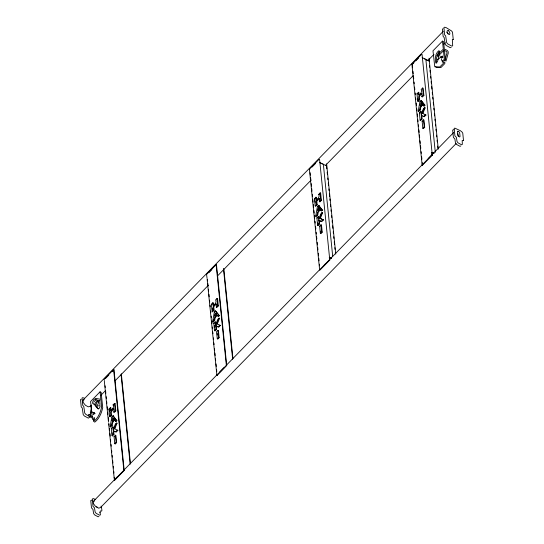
<?xml version="1.0" encoding="UTF-8"?>
<svg xmlns="http://www.w3.org/2000/svg" width="544" height="544" viewBox="0 0 544 544"><rect width="100%" height="100%" fill="white"/><g stroke="black" fill="none" stroke-linecap="round" stroke-linejoin="round"><path stroke-width="0.82" d="M439.409 53.659L439.022 50.572C435.254 53.162 434.765 58.922 435.792 63.022L437.451 61.744L439.232 54.461M110.119 426.666L111.84 416.956L113.016 415.752L116.892 420.58L116.015 421.478C114.288 417.642 111.302 422.783 111.704 425.048L110.119 426.666L110.561 427.067L112.173 425.415C111.615 423.776 114.675 417.765 116.015 421.478M112.873 421.423L113.553 418.146L114.655 419.601M212.622 321.735L214.343 312.025L215.512 310.828L219.395 315.656L218.518 316.547C216.791 312.712 213.799 317.859 214.207 320.117L212.622 321.735L213.058 322.136L214.669 320.491L215.227 317.512L217.484 315.207L218.518 316.547M213.058 322.136L213.5 319.661M215.376 316.499L216.104 313.235M315.697 216.22L317.417 206.509L318.587 205.312L322.463 210.14L321.592 211.031C319.858 207.196 316.873 212.337 317.274 214.601L315.697 216.22L316.132 216.621L317.744 214.968L318.301 211.997L320.6 209.678M318.451 210.984L319.178 207.713M418.193 111.289L419.914 101.578L421.09 100.382L424.966 105.21L424.096 106.107C422.362 102.272 419.376 107.413 419.778 109.67L418.193 111.289L418.635 111.69L420.247 110.044C419.689 108.406 422.756 102.388 424.096 106.107M420.947 106.053L421.627 102.775L422.375 103.748M91.725 411.801L91.079 412.93L91.725 411.801L95.146 413.658M442.435 60.948L442.32 62.206L443.707 61.778L443.673 63.022L439.81 66.96L434.765 66.749L432.99 50.803L442.476 41.092L443.584 41.691L445.386 59.466L444.883 60.663L443.897 61.03M93.459 418.486L92.589 419.553L90.569 401.526L100.062 391.809L101.164 392.408L102.721 407.728C101.524 413.052 99.287 418.751 94.744 422.137L94.466 422.028M444.815 60.581L447.012 52.884L446.576 51.578L444.876 50.633M445.958 61.214L448.256 53.142L448.195 51.721L447.358 50.551L445.237 49.375M115.675 431.793L117.32 430.114L117.871 430.399L116.192 432.113L113.234 430.746L113.492 434.024L113.968 434.391L112.472 435.921L112.03 435.526L111.296 428.325L112.764 426.822L113.227 427.04L113.465 429.42M113.818 430.97L113.968 434.391M216.471 329.46L216.206 326.114L218.695 327.182L220.368 325.468L219.817 325.183L218.171 326.869L215.737 325.815L215.995 329.1L216.471 329.46L214.975 330.99L214.526 330.596L213.799 323.394L215.268 321.898L215.723 322.116L216.05 325.285M319.546 223.944L319.28 220.599L321.762 221.666L323.442 219.953L322.891 219.667L321.246 221.354L318.811 220.3L319.07 223.584L319.546 223.944L318.05 225.474L317.601 225.08L316.873 217.879L318.335 216.383L318.798 216.6L319.036 218.974M423.749 116.423L425.394 114.736L425.945 115.022L424.266 116.742L421.308 115.369L421.566 118.653L422.042 119.014L420.546 120.544L420.104 120.156L419.37 112.955L420.838 111.452L421.301 111.67L421.62 114.838M421.892 115.6L422.042 119.014M320.579 216.111L321.348 213.989M422.314 113.308L423.592 109.772M114.757 428.903L117.021 423.212L116.484 423.069L114.254 428.624L117.871 430.399M217.26 323.972L219.518 318.281L218.987 318.138L216.757 323.694L220.368 325.468M323.442 219.953L320.314 218.436L322.592 212.765L322.062 212.622L319.824 218.178L322.891 219.667M422.831 113.526L425.095 107.841L424.558 107.692L422.328 113.254L425.945 115.022M100.082 512.564L99.695 512.74M94.166 401.615L96.064 399.568L95.37 399.616L99.722 400.758L99.634 400.18L97.492 405.137L97.736 406.552M442.544 57.705L442.836 57.249L442.211 56.896L441.538 57.134L441.748 57.63M91.372 405.056L90.188 406.273L88.318 406.851L85.442 405.287L83.239 402.499L82.994 400.119L443.38 31.198M113.621 369.6L123.848 470.274L114.301 480.046L114.424 480.495L124.216 470.472L113.988 369.798L113.621 369.6L104.074 379.372L104.196 379.821M216.124 264.67L226.352 365.344L216.798 375.115L216.927 375.571L226.719 365.541L216.492 264.874L216.124 264.67L206.577 274.448L206.992 277.78M309.4 169.184L318.947 159.412L319.566 159.358L329.786 260.032L319.994 270.055L319.627 269.858L309.4 169.184L309.767 169.381M411.903 64.253L421.45 54.482L422.062 54.427L432.29 155.101L422.498 165.124L422.13 164.927L411.903 64.253L412.27 64.457L413.998 62.682M105.352 378.644L108.807 375.108M112.261 371.566L113.988 369.798M209.005 272.537L211.881 269.586M312.072 167.022L315.534 163.486M415.725 60.914L418.608 57.97M422.11 57.562L429.325 61.098L426.292 59.833M100.871 395.332L105.026 391.075M115.124 380.746L208.332 285.321M217.831 275.597L311.046 180.18M325.298 165.594L413.168 75.643M428.012 60.445L433.949 54.366M443.448 44.642L445.23 42.82M326.584 166.274L326.828 166.022L319.614 162.493L322.402 164.002M439.708 51.394C436.485 54.162 436.07 59.187 436.669 63.165M437.063 55.468L442.7 49.701M437.784 56.522L443.374 50.803M90.78 416.316L88.352 418.152L84.286 415.942L83.218 414.589L82.253 408.014L81.233 406.851L80.492 399.588L81.165 399.228M94.33 419.71L93.48 419.907M113.968 408.959L111.241 411.658L111.574 415.208L110.078 416.738L109.636 416.344L108.909 409.142L110.371 407.64L110.833 407.864L111.119 410.679M110.371 407.64C109.031 414.304 115.301 407.102 113.057 404.892L114.526 403.39L115.063 403.526L115.811 410.87L114.315 412.4L113.791 412.087C115.308 404.206 108.494 412.298 111.105 414.841L111.574 415.208M216.362 304.028L213.744 306.734L214.078 310.277L212.582 311.807L212.14 311.413L211.405 304.212L212.874 302.709L213.33 302.933L213.615 305.755M214.078 310.277L213.608 309.91C210.99 307.367 217.804 299.275 216.294 307.163L216.818 307.476L218.314 305.939L217.566 298.595L217.029 298.459L215.56 299.962C217.797 302.178 211.534 309.373 212.874 302.709M319.539 198.512L316.819 201.219L317.152 204.762L315.656 206.292L315.214 205.897L314.48 198.696L315.948 197.193L316.404 197.418L316.798 200.24M315.948 197.193C314.609 203.857 320.872 196.663 318.634 194.446L320.096 192.943L320.64 193.079L321.382 200.423L319.892 201.953L319.362 201.647C320.878 193.759 314.065 201.851 316.676 204.394L317.152 204.762M421.933 93.582L419.315 96.288L419.648 99.831L418.152 101.361L417.71 100.966L416.983 93.765L418.445 92.269L418.907 92.487L419.118 94.602M419.648 99.831L419.179 99.464C416.663 96.873 423.144 88.937 421.865 96.716L422.389 97.029L423.885 95.499L423.137 88.155L422.6 88.019L421.131 89.515C423.375 91.732 417.112 98.926 418.445 92.269M110.833 407.864L109.337 409.394L108.909 409.142M115.063 403.526L113.567 405.056L113.057 404.892M316.404 197.418L314.908 198.948L314.48 198.696M320.64 193.079L319.144 194.609L318.634 194.446M109.636 416.344L111.105 414.841M113.791 412.087L115.26 410.591L114.526 403.39M212.14 311.413L213.608 309.91M216.294 307.163L217.756 305.66L217.029 298.459M315.214 205.897L316.676 204.394M319.362 201.647L320.831 200.144L320.096 192.943M417.71 100.966L419.179 99.464M421.865 96.716L423.334 95.214L422.6 88.019M320.151 209.392L318.498 211.058M115.478 421.185L116.328 420.308L116.892 420.58M217.974 316.254L218.831 315.377L219.395 315.656M321.048 210.739L321.905 209.862L322.463 210.14M423.552 105.815L424.408 104.938L424.966 105.21M112.03 435.526L113.492 434.024M214.526 330.596L215.995 329.1M317.601 225.08L319.07 223.584M420.104 120.156L421.566 118.653M114.056 436.587L115.396 435.22L115.892 435.404L116.627 442.646L115.267 444.04L114.777 443.693L114.056 436.587L114.526 436.798M217.899 330.29L216.56 331.663L217.28 338.762L217.763 339.109L219.13 337.715L218.396 330.473L217.899 330.29L218.62 337.396L217.28 338.762M319.634 226.148L320.967 224.774L321.47 224.958L322.204 232.2L320.838 233.594L320.355 233.247L319.634 226.148L320.103 226.358M422.13 121.217L423.47 119.85L423.966 120.034L424.701 127.269L423.341 128.67L422.851 128.316L422.13 121.217L422.606 121.428M114.777 443.693L116.117 442.32L115.396 435.22M320.355 233.247L321.694 231.88L320.967 224.774M422.851 128.316L424.191 126.949L423.47 119.85M114.118 477.489L114.362 477.244L114.668 480.243M432.045 155.353L431.739 152.347L434.078 153.231M456.117 143.541L100.477 507.6L98.614 508.178L95.737 506.62L93.534 503.832L93.289 501.452L114.662 479.57M115.852 478.36L117.633 476.537M123.57 470.458L216.784 375.034M219.749 371.994L223.91 367.744M226.284 365.31L320.09 269.28M324.244 265.03L325.434 263.813M329.589 259.556L422.212 164.744M428.148 158.664L453.676 132.532M319.627 269.858L329.174 260.08L329.786 260.032M422.13 164.927L431.678 155.156L432.29 155.101M318.281 206.312L319.083 205.496M113.506 415.936L112.309 417.16L111.84 416.956M424.558 107.692C421.981 108.569 421.28 119.952 420.838 111.452M423.851 109.058L425.095 107.841M322.062 212.622C319.484 213.493 318.777 224.883 318.335 216.383M321.762 213.581L322.592 212.765M218.987 318.138C216.41 319.008 215.703 330.398 215.268 321.898M218.688 319.097L219.518 318.281M116.484 423.069C113.907 423.939 113.206 435.329 112.764 426.822M116.192 424.028L117.021 423.212M437.458 59.69L440.402 57.501M444.244 62.635L444.951 62.574L444.774 63.621L440.912 67.558L436.349 67.585L435.649 66.722M93.874 417.806L94.262 417.554L94.581 418.37L93.378 420.594L93.636 421.539C98.178 418.152 100.416 412.454 101.612 407.13L100.062 391.809M443.068 28.757L442.401 29.118L443.136 36.38L444.162 37.543L445.121 44.112L446.196 45.472L450.255 47.675L451.166 47.396M460.822 145.962L460.04 146.322L456.484 144.398L455.532 143.092L454.845 138.89L453.397 137.428L452.649 130.064L453.9 129.676M98.913 516.433L98.138 516.8L94.581 514.869L93.629 513.563L92.942 509.361L91.494 507.899L90.746 500.541L91.99 500.154M442.789 60.432L443.775 60.064L444.285 58.868L442.476 41.092M88.325 414.725L89.672 414.718M93.813 412.862L94.438 412.617L93.969 414.31L93.337 414.555L93.262 413.834M441.932 56.304L442.558 56.073L442.626 56.8M442.075 57.766L441.449 58.004L441.381 57.27M82.994 400.119L84.238 399.738M93.289 501.452L94.534 501.065M98.43 401.241C95.01 402.506 95.656 407.374 98.586 408.898M440.184 56.243L442.34 56.535M440.259 57.562L441.966 57.793M99.994 399.174L95.628 398.351L93.704 399.806L92.636 402.125L92.657 403.403L95.431 405.402M97.791 507.45L96.499 506.75M84.347 398.147L82.681 397.678L82.015 398.038L82.749 405.3L83.776 406.463L84.735 413.032L85.809 414.385L89.876 416.595M419.914 101.578L420.383 101.789M317.417 206.509L317.886 206.713M214.343 312.025L214.812 312.236M423.334 95.214L423.885 95.499M320.831 200.144L321.382 200.423M217.756 305.66L218.314 305.939M115.26 410.591L115.811 410.87M424.204 58.698L425.598 59.452M431.739 152.347L433.833 153.483M331.575 258.162L329.236 257.278L331.33 258.414M226.352 365.344L226.719 365.541M123.848 470.274L124.216 470.472M95.717 499.684L93.514 498.596L92.262 498.984L93.01 506.342L94.466 507.81L95.146 512.013L96.098 513.312L99.654 515.243L100.436 514.882C98.763 506.104 103.714 516.365 101.102 506.104M419.37 112.955L419.805 113.2M316.873 217.879L317.302 218.13M213.799 323.394L214.227 323.646M111.296 428.325L111.731 428.577M416.983 93.765L417.411 94.017M211.405 304.212L211.834 304.463M424.191 126.949L424.701 127.269M321.694 231.88L322.204 232.2M218.62 337.396L219.13 337.715M116.117 442.32L116.627 442.646M421.308 115.369L421.777 115.668M318.811 220.3L319.28 220.599M215.737 325.815L216.206 326.114M113.234 430.746L113.703 431.038M89.148 414.535L92.439 416.779M88.468 415.65L91.766 417.887M419.778 109.67L420.247 110.044M317.274 214.601L317.744 214.968M214.207 320.117L214.669 320.491M111.704 425.048L112.173 425.415M446.774 32.259L447.535 32.878A4.182 2.033 44.3 0 1 448.1 33.939M99.028 402.166L97.097 400.663L94.989 403.403L95.37 406.042L98.008 408.864L99.049 408.585L100.028 406.932L99.763 402.893M421.09 100.382L424.408 104.938M318.587 205.312L321.905 209.862M215.512 310.828L218.831 315.377M113.016 415.752L116.328 420.308M93.752 402.798L93.956 403.186M457.667 133.491L458.381 136.585M441.334 59.18L442.007 60.969M98.824 405.246L98.954 406.008M429.032 58.215L438.274 149.172M429.508 65.538L429.678 67.218M430.018 70.57L430.188 72.25M430.617 76.446L430.787 78.125M431.127 81.478L431.297 83.157M431.637 86.51L431.895 89.026M432.235 92.385L432.405 94.058M432.745 97.417L432.915 99.096M433.255 102.449L433.514 104.965M433.854 108.317L434.024 109.997M434.364 113.356L434.622 115.872M434.962 119.224L435.132 120.904M435.472 124.256L435.642 125.936M435.982 129.288L436.152 130.968M436.58 135.164L436.75 136.843M437.09 140.196L437.26 141.875M437.689 146.064L437.859 147.744M425.843 59.201L435.302 152.313M417.908 98.913L418.152 101.361M412.359 65.294L412.61 67.81M412.95 71.169L413.209 73.685M413.467 76.201L413.719 78.717M414.059 82.069L414.229 83.749M414.569 87.108L414.827 89.624M415.167 92.976L415.337 94.656M415.677 98.015L415.847 99.688M416.194 103.047L416.446 105.563M416.786 108.916L416.956 110.595M417.296 113.954L417.554 116.47M417.894 119.823L418.064 121.502M418.404 124.855L418.574 126.534M418.921 129.894L419.172 132.41M419.431 134.926L419.682 137.442M420.022 140.801L420.281 143.317M420.539 145.833L420.791 148.349M421.131 151.701L421.301 153.381M421.648 156.74L421.899 159.256M422.239 162.608L422.498 165.124M326.604 163.86L335.77 254.102M326.665 167.11L326.835 168.79M327.175 172.149L327.434 174.665M327.774 178.017L327.944 179.697M328.284 183.049L328.542 185.565M328.882 188.924L329.052 190.597M329.392 193.956L329.65 196.472M329.902 198.988L330.072 200.668M330.5 204.864L330.67 206.536M331.01 209.896L331.18 211.568M331.609 215.764L331.779 217.444M332.119 220.796L332.289 222.476M332.629 225.828L332.887 228.344M333.227 231.703L333.397 233.383M333.737 236.735L333.907 238.415M334.247 241.767L334.506 244.283M334.846 247.642L335.016 249.315M323.34 164.132L332.71 256.401M329.392 258.781L329.542 260.284M320.593 231.18L320.838 233.594M317.798 223.026L318.05 225.474M315.071 200.58L315.241 202.212M310.114 172.74L310.366 175.256M310.624 177.772L310.876 180.288M311.216 183.648L311.474 186.164M311.732 188.68L311.984 191.196M312.324 194.548L312.494 196.228M312.841 199.587L313.092 202.103M313.351 204.619L313.602 207.135M313.942 210.494L314.201 213.01M314.459 215.526L314.711 218.042M315.051 221.394L315.221 223.074M315.568 226.433L315.819 228.949M316.159 232.302L316.329 233.981M316.588 236.497L316.846 239.013M317.186 242.372L317.438 244.888M317.696 247.404L317.948 249.92M318.294 253.28L318.546 255.796M318.804 258.312L319.056 260.828M319.403 264.18L319.573 265.86M223.829 268.852L232.948 358.618M223.462 268.654L232.669 359.258M217.192 333.479L217.355 335.09M214.397 325.278L214.642 327.726M212.248 308.543L212.582 311.807M207.407 279.201L207.577 280.881M207.835 283.397L208.087 285.913M208.427 289.272L208.597 290.945M208.944 294.304L209.195 296.82M209.535 300.172L209.705 301.852M210.045 305.211L210.215 306.884M210.644 311.08L210.814 312.759M211.154 316.112L211.324 317.791M211.664 321.144L211.922 323.66M212.262 327.019L212.432 328.692M212.772 332.051L212.942 333.73M213.37 337.919L213.54 339.599M213.88 342.958L214.05 344.631M214.479 348.826L214.649 350.506M214.907 353.022L215.159 355.538M215.499 358.89L215.669 360.57M216.009 363.922L216.267 366.438M216.607 369.798L216.777 371.477M207.074 278.616L216.927 375.571M121.332 373.782L130.444 463.549M121.047 374.422L130.166 464.188M112.146 432.657L112.472 435.921M109.419 410.21L109.582 411.842M105.074 385.812L105.244 387.491M105.59 390.844L105.842 393.36M106.182 396.712L106.352 398.392M106.692 401.751L106.862 403.424M107.209 406.783L107.46 409.299M107.8 412.651L107.97 414.331M108.317 417.683L108.569 420.199M108.909 423.558L109.079 425.238M109.419 428.59L109.589 430.27M109.936 433.622L110.187 436.138M110.527 439.498L110.697 441.17M111.037 444.53L111.214 446.202M111.636 450.398L111.806 452.078M112.146 455.43L112.316 457.11M112.662 460.462L112.914 462.985M113.254 466.337L113.424 468.017M113.764 471.369L113.934 473.049M104.271 380.542L108.494 422.13M108.664 423.81L114.424 480.495M90.93 405.926C92.181 410.4 89.27 410.543 90.739 415.534M112.928 418.118C109.562 424.714 116.763 418.764 112.928 418.118M215.431 313.188C212.004 319.824 219.354 313.772 215.431 313.188M318.498 207.672C315.126 214.241 322.334 208.372 318.498 207.672M421.002 102.741C417.574 109.378 424.925 103.326 421.002 102.741M463.508 140.536L462.196 140.502L462.339 144.405L461.557 144.772L458 142.841L457.048 141.535L456.368 137.333L454.913 135.871L454.165 128.513L454.743 128.085L460.482 130.764L462.026 132.036L462.76 133.171L463.508 140.536M453.24 39.481L452.343 39.603L452.683 45.839L451.778 46.118L447.712 43.914L446.638 42.561L445.679 35.986L444.652 34.823L443.918 27.56L444.584 27.2L446.25 27.676L451.676 31.049L452.506 32.218L453.24 39.481M457.892 131.226L457.545 131.811L457.892 135.225L458.402 136.272L459.7 136.979L460.04 136.394L459.694 132.981L459.184 131.934L457.892 131.226M448.29 30.702L447.569 30.518A4.182 2.033 44.3 0 0 447.896 33.735L449.378 34.544A4.182 2.033 44.3 0 0 449.052 31.321L448.29 30.702"/></g></svg>
